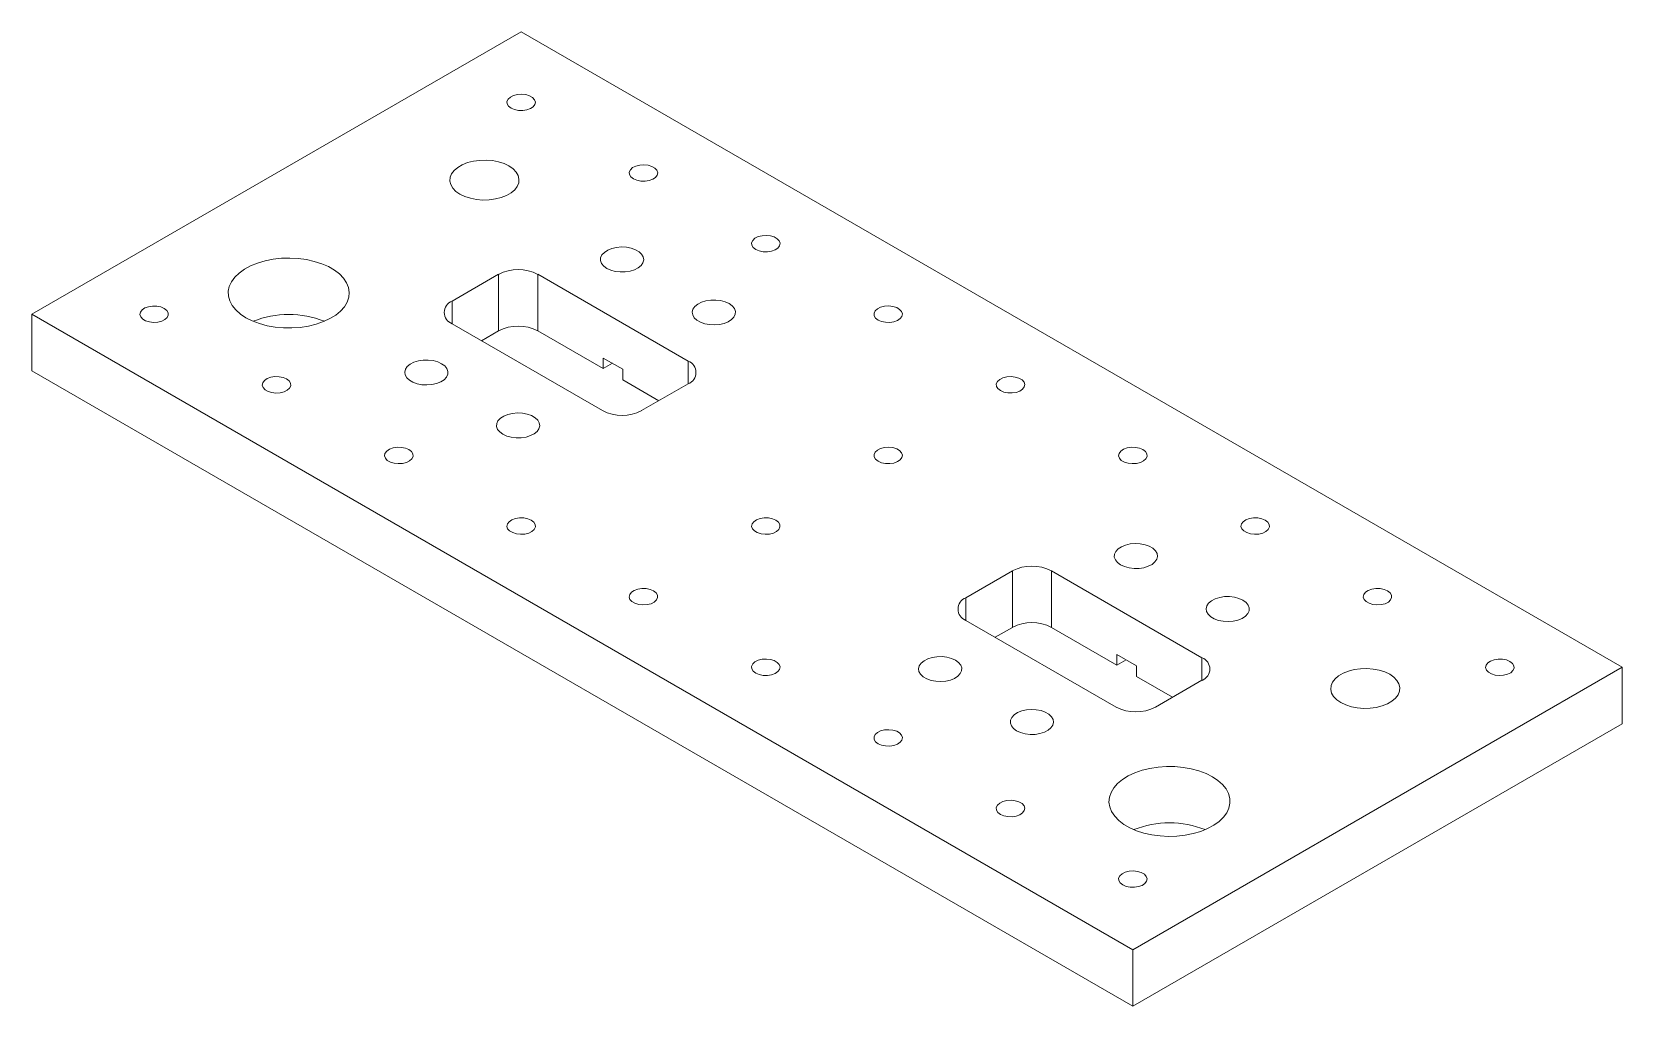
# Paper-space layout '_Isometric' of a CAD drawing. Header units: millimetres. Extents: x -57 to 127, y -106 to 7.
import ezdxf

# ---------------------------------------------------------------- set-up
doc = ezdxf.new("R2010")
doc.units = ezdxf.units.MM

psp = doc.layouts.new('_Isometric')

# ---------------------------------------------------------------- linework, layer by layer
at = {"color": 7, "linetype": 'Continuous', "lineweight": 15}
for p, q in [((0, 6.53), (-56.57, -26.12)), ((127.28, -66.94), (0, 6.53)), ((-2.62, -21.51), (-7.99, -24.61)), ((-2.62, -28.04), (-2.62, -21.51)), ((19.3, -31.55), (1.91, -21.51)), ((1.91, -21.51), (1.91, -28.04)), ((-56.57, -26.12), (70.71, -99.6)), ((-56.57, -26.12), (-56.57, -32.66)), ((-7.99, -27.23), (9.4, -37.27)), ((-2.62, -28.04), (-4.6, -29.19)), ((9.48, -32.41), (1.91, -28.04)), ((11.74, -32.49), (9.48, -31.19)), ((9.48, -31.19), (9.48, -32.41)), ((-56.57, -32.66), (70.71, -106.13)), ((9.48, -32.41), (10.54, -31.8)), ((11.74, -32.49), (11.74, -33.72)), ((15.91, -36.13), (11.74, -33.72)), ((13.93, -37.27), (19.3, -34.17)), ((56.78, -55.8), (51.41, -58.9)), ((56.78, -62.33), (56.78, -55.8)), ((78.7, -65.84), (61.31, -55.8)), ((61.31, -55.8), (61.31, -62.33)), ((51.41, -61.52), (68.8, -71.56)), ((56.78, -62.33), (54.8, -63.48)), ((68.87, -66.7), (61.31, -62.33)), ((71.13, -66.78), (68.87, -65.48)), ((68.87, -65.48), (68.87, -66.7)), ((68.87, -66.7), (69.93, -66.09)), ((70.71, -99.6), (127.28, -66.94)), ((71.13, -66.78), (71.13, -68.01)), ((75.31, -70.41), (71.13, -68.01)), ((127.28, -66.94), (127.28, -73.48)), ((73.33, -71.56), (78.7, -68.45)), ((70.71, -106.13), (127.28, -73.48)), ((70.71, -99.6), (70.71, -106.13))]:
    psp.add_line(p, q, dxfattribs=at)
at = {"color": 8, "linetype": 'Continuous', "lineweight": 15}
for p, q in [((-7.99, -24.61), (-7.99, -27.23)), ((19.3, -34.17), (19.3, -31.55)), ((51.41, -58.9), (51.41, -61.52)), ((78.7, -68.45), (78.7, -65.84))]:
    psp.add_line(p, q, dxfattribs=at)
at = {"color": 7, "linetype": 'Continuous', "lineweight": 15, "flags": 128}
for points in [[(-1.17, -2.31), (-0.77, -2.47), (-0.31, -2.57), (0.18, -2.58), (0.66, -2.5), (1.08, -2.35), (1.4, -2.14), (1.59, -1.88), (1.65, -1.6), (1.56, -1.32), (1.33, -1.07), (0.98, -0.87), (0.54, -0.73), (0.06, -0.68), (-0.43, -0.71), (-0.88, -0.83), (-1.25, -1.01), (-1.51, -1.25), (-1.64, -1.53), (-1.62, -1.81), (-1.46, -2.08), (-1.17, -2.31)], [(-7.07, -12.25), (-6.5, -12.52), (-5.86, -12.72), (-5.16, -12.86), (-4.43, -12.92), (-3.69, -12.9), (-2.97, -12.8), (-2.3, -12.63), (-1.69, -12.39), (-1.17, -12.09), (-0.75, -11.74), (-0.45, -11.35), (-0.28, -10.93), (-0.25, -10.51), (-0.35, -10.08), (-0.58, -9.68), (-0.94, -9.31), (-1.41, -8.98), (-1.98, -8.71), (-2.63, -8.5), (-3.33, -8.36), (-4.06, -8.31), (-4.8, -8.33), (-5.51, -8.42), (-6.19, -8.59), (-6.8, -8.84), (-7.32, -9.14), (-7.74, -9.49), (-8.04, -9.88), (-8.2, -10.29), (-8.24, -10.72), (-8.14, -11.14), (-7.9, -11.54), (-7.54, -11.92), (-7.07, -12.25)], [(12.98, -10.47), (13.37, -10.64), (13.84, -10.73), (14.33, -10.74), (14.8, -10.67), (15.22, -10.52), (15.54, -10.3), (15.74, -10.04), (15.79, -9.76), (15.7, -9.48), (15.47, -9.23), (15.12, -9.03), (14.69, -8.9), (14.2, -8.84), (13.72, -8.88), (13.26, -8.99), (12.89, -9.17), (12.63, -9.41), (12.5, -9.69), (12.52, -9.97), (12.68, -10.24), (12.98, -10.47)], [(9.9, -20.82), (9.54, -20.55), (9.29, -20.25), (9.18, -19.92), (9.19, -19.59), (9.34, -19.26), (9.62, -18.97), (10.01, -18.72), (10.48, -18.53), (11.02, -18.4), (11.59, -18.35), (12.17, -18.38), (12.72, -18.49), (13.22, -18.66), (13.63, -18.9), (13.93, -19.19), (14.12, -19.5), (14.17, -19.84), (14.08, -20.17), (13.87, -20.48), (13.53, -20.76), (13.1, -20.98), (12.59, -21.14), (12.03, -21.22), (11.45, -21.23), (10.88, -21.17), (10.35, -21.03), (9.9, -20.82)], [(27.12, -18.63), (27.51, -18.8), (27.98, -18.9), (28.47, -18.91), (28.94, -18.83), (29.36, -18.68), (29.68, -18.47), (29.88, -18.21), (29.93, -17.92), (29.84, -17.65), (29.61, -17.39), (29.26, -17.19), (28.83, -17.06), (28.35, -17.01), (27.86, -17.04), (27.41, -17.15), (27.03, -17.34), (26.77, -17.58), (26.64, -17.85), (26.66, -18.14), (26.83, -18.41), (27.12, -18.63)], [(-31.82, -26.53), (-31.08, -26.9), (-30.26, -27.21), (-29.38, -27.45), (-28.44, -27.61), (-27.48, -27.7), (-26.5, -27.71), (-25.53, -27.64), (-24.59, -27.5), (-23.69, -27.28), (-22.86, -26.98), (-22.1, -26.63), (-21.43, -26.22), (-20.87, -25.76), (-20.43, -25.25), (-20.11, -24.72), (-19.92, -24.17), (-19.87, -23.6), (-19.96, -23.04), (-20.18, -22.49), (-20.53, -21.97), (-21, -21.47), (-21.59, -21.02), (-22.28, -20.62), (-23.06, -20.29), (-23.91, -20.01), (-24.82, -19.81), (-25.78, -19.68), (-26.75, -19.63), (-27.72, -19.66), (-28.68, -19.77), (-29.61, -19.96), (-30.48, -20.21), (-31.28, -20.53), (-31.99, -20.92), (-32.6, -21.36), (-33.11, -21.84), (-33.49, -22.36), (-33.74, -22.9), (-33.86, -23.46), (-33.84, -24.03), (-33.69, -24.58), (-33.41, -25.12), (-32.99, -25.63), (-32.46, -26.11), (-31.82, -26.53)], [(-41.26, -25.45), (-41.66, -25.28), (-42.12, -25.19), (-42.61, -25.18), (-43.09, -25.25), (-43.5, -25.4), (-43.82, -25.62), (-44.02, -25.88), (-44.08, -26.16), (-43.98, -26.44), (-43.75, -26.69), (-43.41, -26.89), (-42.97, -27.02), (-42.49, -27.08), (-42, -27.04), (-41.55, -26.93), (-41.18, -26.75), (-40.91, -26.5), (-40.79, -26.23), (-40.81, -25.95), (-40.97, -25.68), (-41.26, -25.45)], [(24.04, -24.9), (24.4, -25.16), (24.65, -25.47), (24.76, -25.79), (24.75, -26.13), (24.6, -26.45), (24.32, -26.75), (23.94, -27), (23.46, -27.19), (22.92, -27.31), (22.35, -27.36), (21.77, -27.33), (21.22, -27.23), (20.72, -27.05), (20.31, -26.82), (20.01, -26.53), (19.83, -26.21), (19.77, -25.88), (19.86, -25.55), (20.07, -25.23), (20.41, -24.96), (20.84, -24.74), (21.35, -24.58), (21.91, -24.49), (22.49, -24.48), (23.06, -24.55), (23.59, -24.69), (24.04, -24.9)], [(41.26, -26.8), (41.66, -26.97), (42.12, -27.06), (42.61, -27.07), (43.09, -27), (43.5, -26.85), (43.82, -26.63), (44.02, -26.37), (44.08, -26.09), (43.98, -25.81), (43.75, -25.56), (43.41, -25.36), (42.97, -25.22), (42.49, -25.17), (42, -25.2), (41.55, -25.32), (41.18, -25.5), (40.91, -25.74), (40.79, -26.02), (40.81, -26.3), (40.97, -26.57), (41.26, -26.8)], [(-9.19, -31.84), (-8.83, -32.1), (-8.59, -32.41), (-8.47, -32.73), (-8.49, -33.07), (-8.64, -33.39), (-8.91, -33.69), (-9.3, -33.94), (-9.77, -34.13), (-10.31, -34.25), (-10.89, -34.3), (-11.47, -34.27), (-12.02, -34.17), (-12.51, -33.99), (-12.92, -33.75), (-13.23, -33.47), (-13.41, -33.15), (-13.46, -32.82), (-13.37, -32.49), (-13.16, -32.17), (-12.83, -31.9), (-12.39, -31.68), (-11.88, -31.52), (-11.32, -31.43), (-10.74, -31.42), (-10.17, -31.49), (-9.65, -31.63), (-9.19, -31.84)], [(-27.12, -33.61), (-27.51, -33.45), (-27.98, -33.35), (-28.47, -33.34), (-28.94, -33.42), (-29.36, -33.57), (-29.68, -33.78), (-29.88, -34.04), (-29.93, -34.32), (-29.84, -34.6), (-29.61, -34.85), (-29.26, -35.05), (-28.83, -35.19), (-28.35, -35.24), (-27.86, -35.21), (-27.41, -35.09), (-27.03, -34.91), (-26.77, -34.67), (-26.64, -34.39), (-26.66, -34.11), (-26.83, -33.84), (-27.12, -33.61)], [(55.4, -34.96), (55.8, -35.13), (56.26, -35.22), (56.75, -35.23), (57.23, -35.16), (57.64, -35.01), (57.97, -34.79), (58.16, -34.53), (58.22, -34.25), (58.13, -33.97), (57.9, -33.72), (57.55, -33.52), (57.11, -33.39), (56.63, -33.34), (56.14, -33.37), (55.69, -33.48), (55.32, -33.67), (55.06, -33.91), (54.93, -34.18), (54.95, -34.47), (55.11, -34.73), (55.4, -34.96)], [(-2.12, -40), (-2.48, -39.74), (-2.73, -39.44), (-2.84, -39.11), (-2.83, -38.77), (-2.68, -38.45), (-2.4, -38.15), (-2.02, -37.9), (-1.54, -37.71), (-1, -37.59), (-0.43, -37.54), (0.15, -37.57), (0.7, -37.67), (1.2, -37.85), (1.61, -38.09), (1.91, -38.37), (2.09, -38.69), (2.15, -39.02), (2.06, -39.36), (1.85, -39.67), (1.51, -39.94), (1.08, -40.16), (0.57, -40.32), (0.01, -40.41), (-0.57, -40.42), (-1.14, -40.35), (-1.67, -40.21), (-2.12, -40)], [(-12.98, -41.78), (-13.37, -41.61), (-13.84, -41.52), (-14.33, -41.51), (-14.8, -41.58), (-15.22, -41.73), (-15.54, -41.95), (-15.74, -42.21), (-15.79, -42.49), (-15.7, -42.77), (-15.47, -43.02), (-15.12, -43.22), (-14.69, -43.35), (-14.2, -43.4), (-13.72, -43.37), (-13.26, -43.26), (-12.89, -43.07), (-12.63, -42.83), (-12.5, -42.56), (-12.52, -42.28), (-12.68, -42.01), (-12.98, -41.78)], [(41.26, -43.13), (41.66, -43.29), (42.12, -43.39), (42.61, -43.4), (43.09, -43.33), (43.5, -43.17), (43.82, -42.96), (44.02, -42.7), (44.08, -42.42), (43.98, -42.14), (43.75, -41.89), (43.41, -41.69), (42.97, -41.55), (42.49, -41.5), (42, -41.53), (41.55, -41.65), (41.18, -41.83), (40.91, -42.07), (40.79, -42.35), (40.81, -42.63), (40.97, -42.9), (41.26, -43.13)], [(71.88, -41.78), (71.48, -41.61), (71.02, -41.52), (70.53, -41.51), (70.05, -41.58), (69.63, -41.73), (69.31, -41.95), (69.12, -42.21), (69.06, -42.49), (69.15, -42.77), (69.38, -43.02), (69.73, -43.22), (70.17, -43.35), (70.65, -43.4), (71.14, -43.37), (71.59, -43.26), (71.96, -43.07), (72.22, -42.83), (72.35, -42.56), (72.33, -42.28), (72.17, -42.01), (71.88, -41.78)], [(1.17, -49.94), (0.77, -49.77), (0.31, -49.68), (-0.18, -49.67), (-0.66, -49.74), (-1.08, -49.89), (-1.4, -50.11), (-1.59, -50.37), (-1.65, -50.65), (-1.56, -50.93), (-1.33, -51.18), (-0.98, -51.38), (-0.54, -51.52), (-0.06, -51.57), (0.43, -51.54), (0.88, -51.42), (1.25, -51.24), (1.51, -51), (1.64, -50.72), (1.62, -50.44), (1.46, -50.17), (1.17, -49.94)], [(29.45, -49.94), (29.06, -49.77), (28.59, -49.68), (28.1, -49.67), (27.62, -49.74), (27.21, -49.89), (26.89, -50.11), (26.69, -50.37), (26.64, -50.65), (26.73, -50.93), (26.96, -51.18), (27.3, -51.38), (27.74, -51.52), (28.22, -51.57), (28.71, -51.54), (29.16, -51.42), (29.53, -51.24), (29.8, -51), (29.92, -50.72), (29.91, -50.44), (29.74, -50.17), (29.45, -49.94)], [(86.02, -49.94), (85.62, -49.77), (85.16, -49.68), (84.67, -49.67), (84.19, -49.74), (83.78, -49.89), (83.46, -50.11), (83.26, -50.37), (83.2, -50.65), (83.3, -50.93), (83.53, -51.18), (83.87, -51.38), (84.31, -51.52), (84.79, -51.57), (85.28, -51.54), (85.73, -51.42), (86.1, -51.24), (86.37, -51), (86.49, -50.72), (86.47, -50.44), (86.31, -50.17), (86.02, -49.94)], [(69.3, -55.11), (68.94, -54.84), (68.69, -54.54), (68.57, -54.21), (68.59, -53.88), (68.74, -53.55), (69.02, -53.26), (69.4, -53.01), (69.88, -52.82), (70.42, -52.69), (70.99, -52.64), (71.57, -52.67), (72.12, -52.78), (72.61, -52.95), (73.03, -53.19), (73.33, -53.48), (73.51, -53.79), (73.56, -54.13), (73.48, -54.46), (73.26, -54.77), (72.93, -55.05), (72.5, -55.27), (71.99, -55.43), (71.43, -55.51), (70.85, -55.52), (70.28, -55.46), (69.75, -55.31), (69.3, -55.11)], [(15.31, -58.11), (14.91, -57.94), (14.45, -57.84), (13.96, -57.83), (13.48, -57.91), (13.07, -58.06), (12.75, -58.27), (12.55, -58.53), (12.49, -58.82), (12.58, -59.09), (12.81, -59.35), (13.16, -59.55), (13.6, -59.68), (14.08, -59.73), (14.57, -59.7), (15.02, -59.59), (15.39, -59.4), (15.65, -59.16), (15.78, -58.89), (15.76, -58.6), (15.6, -58.34), (15.31, -58.11)], [(83.44, -59.19), (83.8, -59.45), (84.04, -59.76), (84.16, -60.08), (84.14, -60.42), (83.99, -60.74), (83.72, -61.04), (83.33, -61.29), (82.86, -61.48), (82.32, -61.6), (81.74, -61.65), (81.17, -61.62), (80.61, -61.52), (80.12, -61.34), (79.71, -61.1), (79.41, -60.82), (79.22, -60.5), (79.17, -60.17), (79.26, -59.84), (79.47, -59.52), (79.8, -59.25), (80.24, -59.03), (80.75, -58.87), (81.31, -58.78), (81.89, -58.77), (82.46, -58.84), (82.98, -58.98), (83.44, -59.19)], [(100.16, -58.11), (99.77, -57.94), (99.3, -57.84), (98.81, -57.83), (98.34, -57.91), (97.92, -58.06), (97.6, -58.27), (97.4, -58.53), (97.35, -58.82), (97.44, -59.09), (97.67, -59.35), (98.02, -59.55), (98.45, -59.68), (98.93, -59.73), (99.42, -59.7), (99.87, -59.59), (100.25, -59.4), (100.51, -59.16), (100.63, -58.89), (100.62, -58.6), (100.45, -58.34), (100.16, -58.11)], [(27.12, -67.62), (27.51, -67.79), (27.98, -67.88), (28.47, -67.89), (28.94, -67.82), (29.36, -67.67), (29.68, -67.45), (29.88, -67.19), (29.93, -66.91), (29.84, -66.63), (29.61, -66.38), (29.26, -66.18), (28.83, -66.05), (28.35, -65.99), (27.86, -66.02), (27.41, -66.14), (27.03, -66.32), (26.77, -66.56), (26.64, -66.84), (26.66, -67.12), (26.83, -67.39), (27.12, -67.62)], [(50.2, -66.13), (50.56, -66.39), (50.81, -66.69), (50.93, -67.02), (50.91, -67.36), (50.76, -67.68), (50.48, -67.98), (50.1, -68.23), (49.62, -68.42), (49.08, -68.54), (48.51, -68.59), (47.93, -68.56), (47.38, -68.46), (46.89, -68.28), (46.48, -68.04), (46.17, -67.76), (45.99, -67.44), (45.94, -67.11), (46.02, -66.77), (46.24, -66.46), (46.57, -66.19), (47, -65.97), (47.51, -65.81), (48.07, -65.72), (48.65, -65.71), (49.22, -65.78), (49.75, -65.92), (50.2, -66.13)], [(114.3, -66.27), (113.91, -66.1), (113.44, -66.01), (112.95, -66), (112.48, -66.07), (112.06, -66.22), (111.74, -66.44), (111.54, -66.7), (111.49, -66.98), (111.58, -67.26), (111.81, -67.51), (112.16, -67.71), (112.59, -67.84), (113.08, -67.9), (113.56, -67.86), (114.01, -67.75), (114.39, -67.57), (114.65, -67.33), (114.78, -67.05), (114.76, -66.77), (114.6, -66.5), (114.3, -66.27)], [(100.41, -67.76), (99.84, -67.49), (99.2, -67.28), (98.5, -67.15), (97.77, -67.09), (97.03, -67.11), (96.31, -67.2), (95.63, -67.38), (95.03, -67.62), (94.5, -67.92), (94.09, -68.27), (93.79, -68.66), (93.62, -69.07), (93.59, -69.5), (93.69, -69.92), (93.92, -70.33), (94.28, -70.7), (94.75, -71.03), (95.32, -71.3), (95.97, -71.51), (96.66, -71.64), (97.4, -71.7), (98.13, -71.68), (98.85, -71.58), (99.53, -71.41), (100.14, -71.17), (100.66, -70.87), (101.08, -70.52), (101.37, -70.13), (101.54, -69.71), (101.58, -69.29), (101.47, -68.86), (101.24, -68.46), (100.88, -68.09), (100.41, -67.76)], [(57.28, -74.29), (56.92, -74.03), (56.67, -73.73), (56.55, -73.4), (56.57, -73.06), (56.72, -72.74), (57, -72.44), (57.38, -72.19), (57.86, -72), (58.4, -71.88), (58.97, -71.83), (59.55, -71.86), (60.1, -71.96), (60.59, -72.14), (61, -72.38), (61.31, -72.66), (61.49, -72.98), (61.54, -73.31), (61.46, -73.65), (61.24, -73.96), (60.91, -74.23), (60.48, -74.45), (59.97, -74.61), (59.41, -74.7), (58.83, -74.71), (58.26, -74.64), (57.73, -74.5), (57.28, -74.29)], [(41.26, -75.78), (41.66, -75.95), (42.12, -76.04), (42.61, -76.06), (43.09, -75.98), (43.5, -75.83), (43.82, -75.62), (44.02, -75.36), (44.08, -75.07), (43.98, -74.79), (43.75, -74.54), (43.41, -74.34), (42.97, -74.21), (42.49, -74.16), (42, -74.19), (41.55, -74.3), (41.18, -74.49), (40.91, -74.73), (40.79, -75), (40.81, -75.29), (40.97, -75.55), (41.26, -75.78)], [(79.9, -79.6), (79.17, -79.23), (78.35, -78.92), (77.46, -78.68), (76.53, -78.52), (75.56, -78.43), (74.59, -78.42), (73.62, -78.49), (72.67, -78.64), (71.78, -78.86), (70.94, -79.15), (70.18, -79.5), (69.51, -79.91), (68.95, -80.37), (68.51, -80.88), (68.19, -81.41), (68.01, -81.96), (67.95, -82.53), (68.04, -83.09), (68.26, -83.64), (68.61, -84.16), (69.08, -84.66), (69.67, -85.11), (70.36, -85.51), (71.14, -85.85), (71.99, -86.12), (72.91, -86.32), (73.86, -86.45), (74.83, -86.5), (75.81, -86.47), (76.77, -86.36), (77.69, -86.18), (78.56, -85.92), (79.36, -85.6), (80.07, -85.21), (80.69, -84.77), (81.19, -84.29), (81.57, -83.77), (81.82, -83.23), (81.94, -82.67), (81.93, -82.1), (81.77, -81.55), (81.49, -81.01), (81.08, -80.5), (80.54, -80.02), (79.9, -79.6)], [(55.4, -83.95), (55.8, -84.11), (56.26, -84.21), (56.75, -84.22), (57.23, -84.15), (57.64, -83.99), (57.97, -83.78), (58.16, -83.52), (58.22, -83.24), (58.13, -82.96), (57.9, -82.71), (57.55, -82.51), (57.11, -82.37), (56.63, -82.32), (56.14, -82.35), (55.69, -82.47), (55.32, -82.65), (55.06, -82.89), (54.93, -83.17), (54.95, -83.45), (55.11, -83.72), (55.4, -83.95)], [(69.54, -92.11), (69.94, -92.28), (70.4, -92.37), (70.9, -92.38), (71.37, -92.31), (71.79, -92.16), (72.11, -91.94), (72.3, -91.68), (72.36, -91.4), (72.27, -91.12), (72.04, -90.87), (71.69, -90.67), (71.26, -90.54), (70.77, -90.48), (70.28, -90.52), (69.83, -90.63), (69.46, -90.82), (69.2, -91.06), (69.07, -91.33), (69.09, -91.61), (69.25, -91.88), (69.54, -92.11)]]:
    psp.add_lwpolyline(points, dxfattribs=at)
at = {"color": 7, "linetype": 'Continuous', "lineweight": 15}
for centre, radius, start, end in [((-0.35, -25.88), 4.92, 62.6097, 117.3903), ((-7.49, -25.92), 1.4, 110.7834, 249.2166), ((-26.87, -37.28), 11.13, 68.2703, 111.7297), ((-0.35, -32.41), 4.92, 62.6097, 117.3903), ((18.81, -32.86), 1.4, 290.7834, 69.2166), ((11.67, -32.9), 4.92, 242.6097, 297.3903), ((59.04, -60.17), 4.92, 62.6097, 117.3903), ((51.9, -60.21), 1.4, 110.7834, 249.2166), ((59.04, -66.7), 4.92, 62.6097, 117.3903), ((78.21, -67.15), 1.4, 290.7834, 69.2166), ((71.06, -67.19), 4.92, 242.6097, 297.3903), ((74.95, -96.06), 11.13, 68.2703, 111.7297)]:
    psp.add_arc(centre, radius, start, end, dxfattribs=at)

doc.saveas('drawing.dxf')
